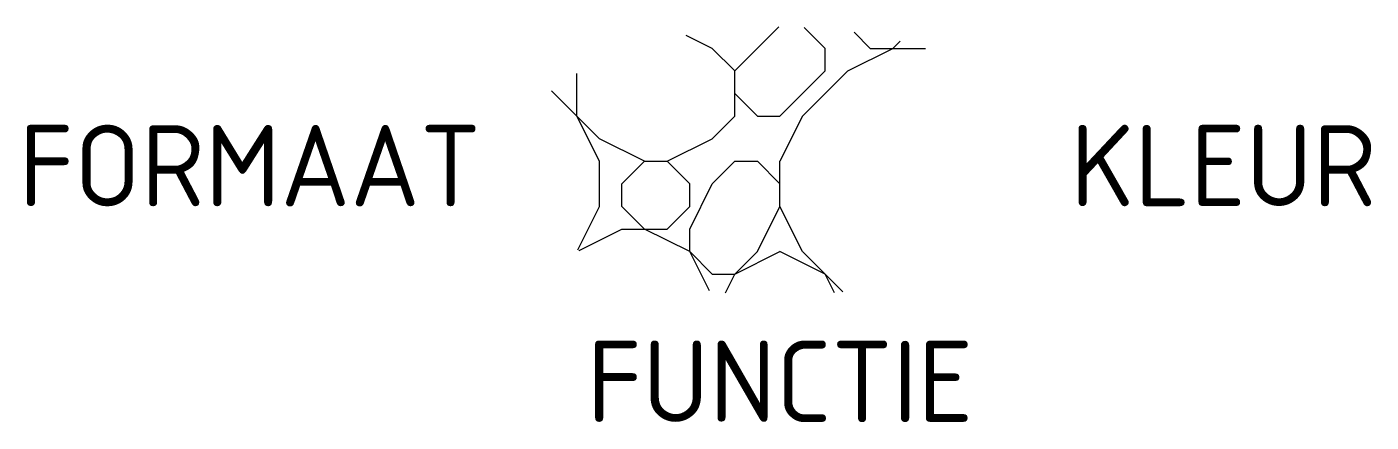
# Model space of a CAD drawing. Header units: metres. Extents: x -16.7 to 13.1, y -5.8 to 3.
import ezdxf
from ezdxf.enums import TextEntityAlignment as Align

# ---------------------------------------------------------------- set-up
doc = ezdxf.new("R2010")
doc.units = ezdxf.units.M
doc.styles.add('NLCS-ISO', font='NLCS-ISO.ttf')

msp = doc.modelspace()

# ---------------------------------------------------------------- linework, layer by layer
for p, q in [((-1.5, 2.5), (-2.076, 2.788)), ((-1, 2), (-0.025, 2.975)), ((1, 2.5), (0.537, 2.963)), ((2, 2.5), (1.641, 2.86)), ((-1, 2), (-1.5, 2.5)), ((1, 2), (1, 2.5)), ((1.5, 2), (2.5, 2.5)), ((2, 2.5), (3.225, 2.5)), ((2.5, 2.5), (2.661, 2.661)), ((-4.5, 1), (-4.5, 1.946)), ((-1, 1), (-1, 2)), ((0, 1), (1, 2)), ((0.5, 1), (1.5, 2)), ((-4, 0.5), (-5.063, 1.563)), ((-0.5, 1), (-1, 1.5)), ((-4, 0), (-4.5, 1)), ((-1.5, 0.5), (-1, 1)), ((-0.5, 1), (0, 1)), ((0.5, 1), (0, 0)), ((-3, 0), (-4, 0.5)), ((-2.5, 0), (-1.5, 0.5)), ((-4, -1), (-4, 0)), ((-3.5, -0.5), (-3, 0)), ((-3, 0), (-2.5, 0)), ((-2, -0.5), (-2.5, 0)), ((-1.5, -0.5), (-1, 0)), ((-1, 0), (-0.5, 0)), ((0, -0.5), (-0.5, 0)), ((0, -1), (0, 0)), ((-3, 0), (-2.5, 0)), ((-3.5, -1), (-3.5, -0.5)), ((-2, -1), (-2, -0.5)), ((-2, -1.5), (-1.5, -0.5)), ((0, -1), (0, -0.5)), ((-4.479, -1.958), (-4, -1)), ((-3, -1.5), (-3.5, -1)), ((-2.5, -1.5), (-2, -1)), ((-0.5, -2), (0, -1)), ((0.5, -2), (0, -1)), ((-4.45, -1.975), (-3.5, -1.5)), ((-3.5, -1.5), (-2.5, -1.5)), ((-2, -2), (-3, -1.5)), ((-2, -2), (-2, -1.5)), ((-1.5, -2.5), (-2, -2)), ((-1.565, -2.87), (-2, -2)), ((-1, -2.5), (-0.5, -2)), ((-1, -2.5), (0, -2)), ((1, -2.5), (0, -2)), ((1, -2.5), (0, -2)), ((1.392, -2.892), (0.5, -2)), ((-1.5, -2.5), (-1, -2.5)), ((-1.207, -2.913), (-1, -2.5)), ((1.207, -2.913), (1, -2.5))]:
    msp.add_line(p, q)

# ---------------------------------------------------------------- texts
at = {"style": 'NLCS-ISO'}
msp.add_attdef('FORMAAT', text='', height=1.8, dxfattribs=at).set_placement((-6.621, -0.096), align=Align.MIDDLE_RIGHT)
msp.add_attdef('KLEUR', text='', height=1.8, dxfattribs=at).set_placement((6.429, -0.096), align=Align.MIDDLE_LEFT)
at = {"style": 'NLCS-ISO', "flags": 1}
msp.add_attdef('FUNCTIE', text='', height=1.8, dxfattribs=at).set_placement((0, -3.975), align=Align.TOP_CENTER)

doc.saveas('drawing.dxf')
